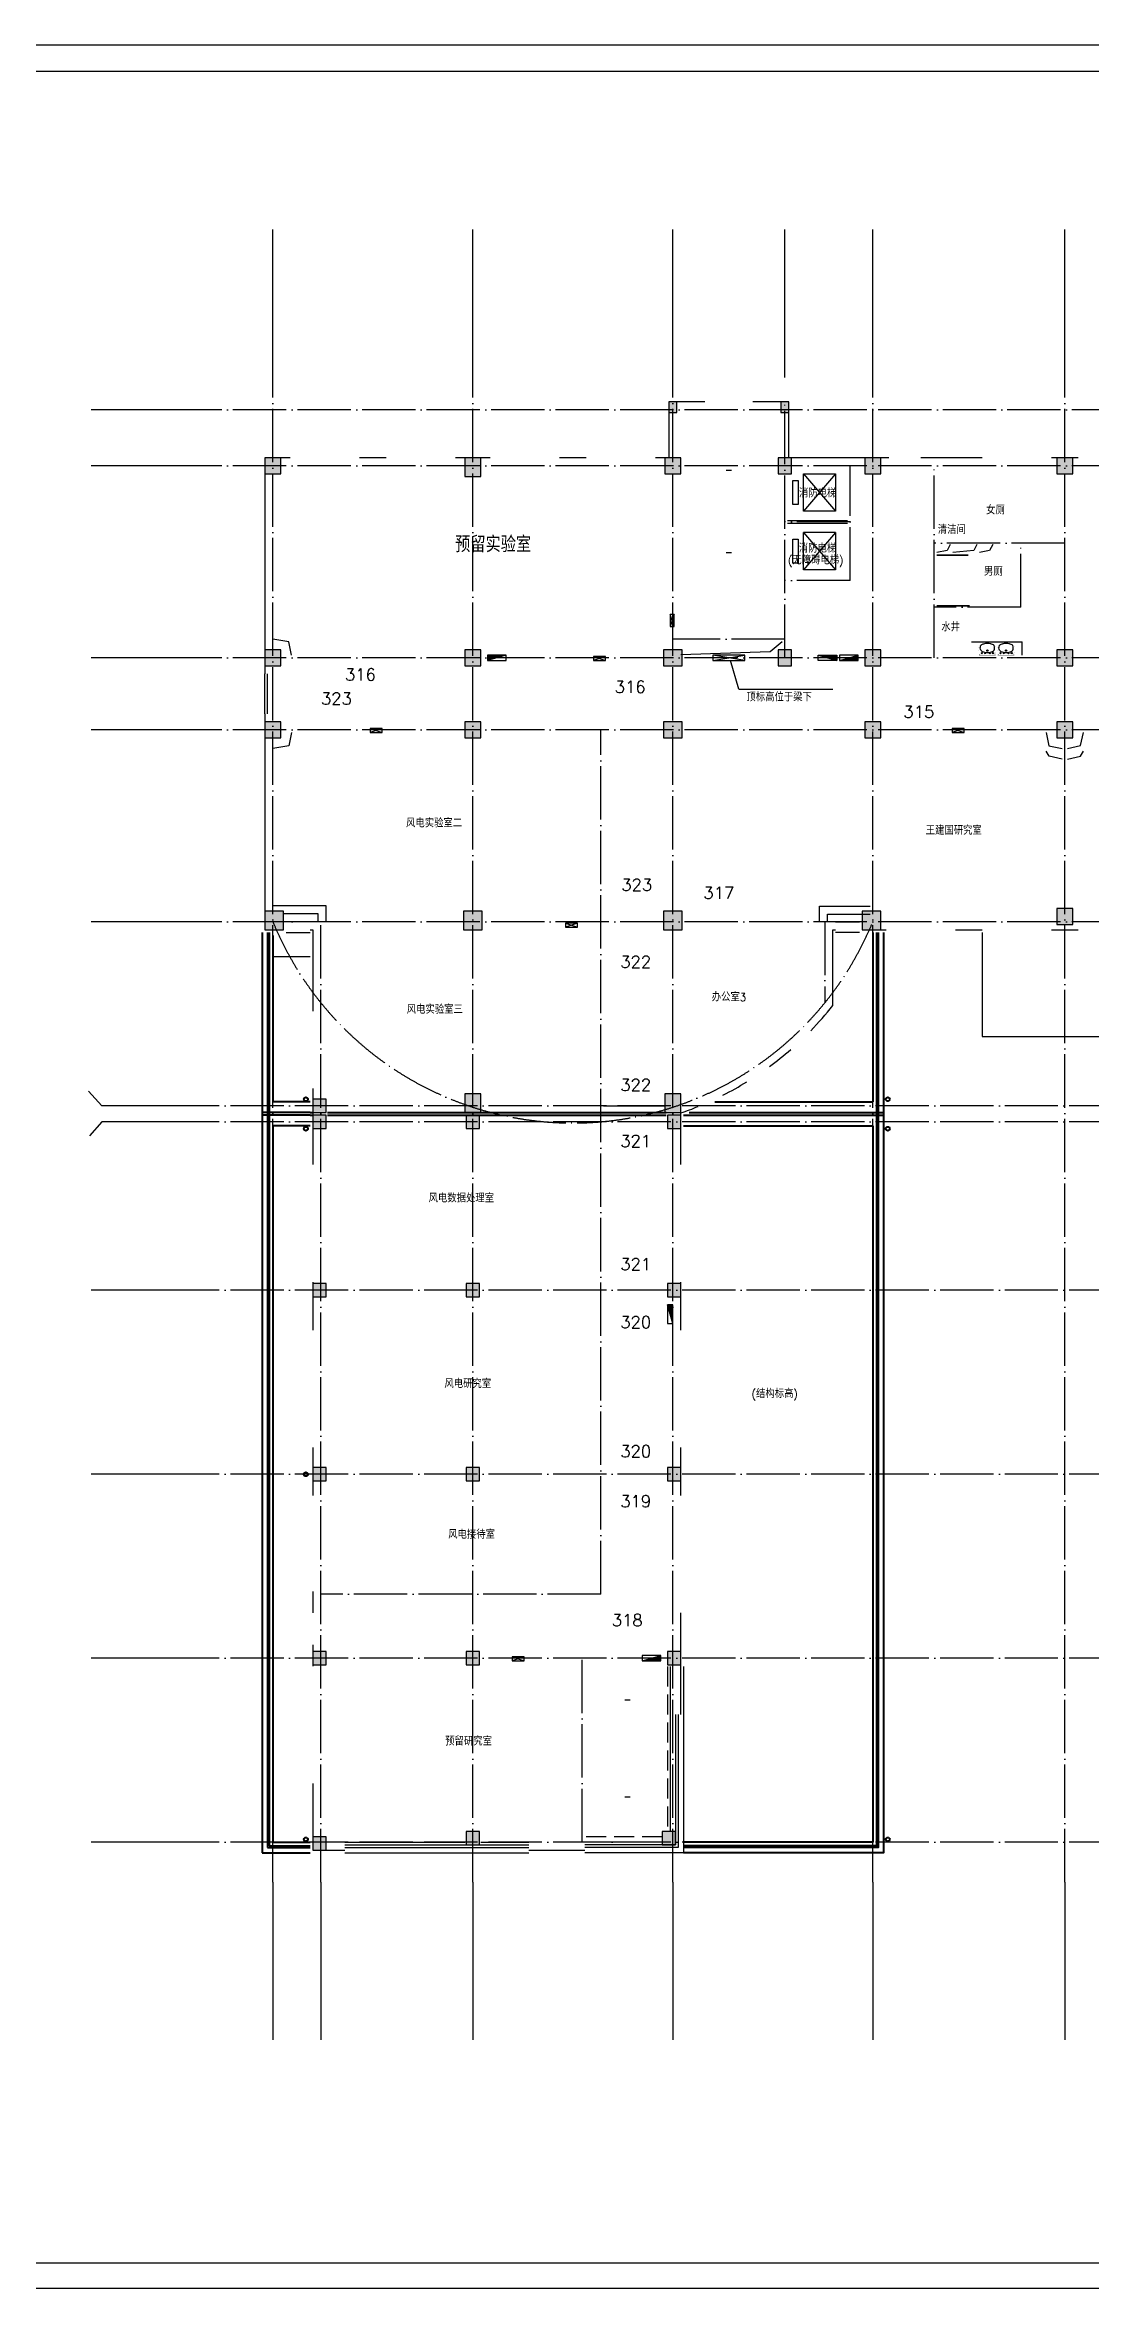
# Model space of a CAD drawing. Extents: x 356363 to 889308, y -1213508 to 149044.
# Drawn here: x 415190 to 454398, y -231832 to -147732 of the extents above; entities that cross this region are included whole.
import ezdxf

# ---------------------------------------------------------------- set-up
doc = ezdxf.new("R2010")
doc.units = 0
doc.header["$LTSCALE"] = 1000
doc.header["$MEASUREMENT"] = 0
doc.linetypes.add('DASH', pattern=[0.35, 0.25, -0.1])
doc.linetypes.add('DOTE', pattern=[2.42, 2, -0.2, 0.02, -0.2])
doc.layers.get('0').update_dxf_attribs({"linetype": 'CONTINUOUS'})
for name, color, linetype in [('AXIS', 3, 'CONTINUOUS'), ('COLUMN', 7, 'CONTINUOUS'), ('DOTE', 1, 'CONTINUOUS'), ('EQUIP_消防', 7, 'CONTINUOUS'), ('JIAJU', 3, 'CONTINUOUS'), ('STAIR', 2, 'CONTINUOUS'), ('WINDOW', 2, 'CONTINUOUS'), ('保温', 2, 'CONTINUOUS'), ('填充', 9, 'CONTINUOUS'), ('柱子', 7, 'CONTINUOUS'), ('洞口', 6, 'CONTINUOUS'), ('电洞', 32, 'CONTINUOUS')]:
    doc.layers.add(name, color=color, linetype=linetype)
doc.layers.add('WALL', color=4, linetype='CONTINUOUS', lineweight=40)
doc.styles.get("Standard").update_dxf_attribs({"font": 'romans.shx', "height": 450, "bigfont": 'z.shx'})

# ---------------------------------------------------------------- blocks, each defined once
blk = doc.blocks.new('tk0')
at = {"color": 243}
for p, q in [((0, 84100), (118900, 84100)), ((0, 0), (118900, 0)), ((34800, 0), (118900, 0)), ((44600, 0), (118900, 0))]:
    blk.add_line(p, q, dxfattribs=at)
at = {"color": 244}
for p, q in [((117900, 83100), (2500, 83100)), ((2500, 950), (117900, 950)), ((37300, 950), (117900, 950)), ((47100, 950), (117900, 950))]:
    blk.add_line(p, q, dxfattribs=at)
blk = doc.blocks.new('M_E11')
for p, q in [((-280, -10), (-280, 0)), ((280, 0), (280, -10)), ((-251, -189), (-251, -186)), ((-248, -183), (-250, -185))]:
    blk.add_line(p, q)
at = {"const_width": 1.5}
for points in [[(-280, 0), (280, 0)], [(-326, -200), (-280, -5)], [(326, -204), (280, -5)]]:
    blk.add_lwpolyline(points, dxfattribs=at)
for points in [[(-326, -200, 0.008223), (-326, -204, 0.149285)], [(-326, -266, 0.149285), (-304, -337, 0.107079), (-231, -408, 0.075625), (-131, -450, 0.062436), (-1, -467, 0.062436), (130, -452, 0.075625), (230, -410, 0.107079), (304, -339, 0.149285), (326, -268, 0.005205), (326, -266, 0.086596)]]:
    blk.add_lwpolyline(points, format="xyb", dxfattribs=at)
at = {"const_width": 1.5, "flags": 128}
for points in [[(-326, -204), (-326, -268)], [(326, -204), (326, -268)]]:
    blk.add_lwpolyline(points, dxfattribs=at)
at = {"flags": 128}
for points in [[(-253, -188, 0.172546), (-250, -358, 0.726395)], [(253, -188, -0.172546), (250, -358, -0.726395)]]:
    blk.add_lwpolyline(points, format="xyb", dxfattribs=at)
for points in [[(253, -188, 0.098208), (193, -141, 0.066287), (110, -111, 0.052428), (0, -100, 0.052428), (-110, -111, 0.066287), (-193, -141, 0.093876), (-251, -186, 0.171377)], [(-250, -358, 0.091341), (-193, -401, 0.066287), (-110, -431, 0.052428), (0, -442, 0.052428), (110, -431, 0.066287), (193, -401, 0.091756), (250, -358, 0.171377)]]:
    blk.add_lwpolyline(points, format="xyb")
for centre, radius in [((-210, -75), 24), ((-210, -75), 24), ((-210, -75), 24), ((-90, -65), 10), ((0, -170), 25), ((0, -170), 15), ((90, -65), 10), ((210, -75), 24)]:
    blk.add_circle(centre, radius)
blk.add_arc((-250, -186), 1, 131.32236, 180)
at = {"width": 0.8, "flags": 9}
for tag in ['XSIZE', 'YSIZE']:
    blk.add_attdef(tag, (0, 0), '', height=0.5, dxfattribs=at)
blk = doc.blocks.new('gdfgdjjjhhh')
at = {"layer": '洞口'}
for p, q in [((0, 0), (1200, 200)), ((1200, 0), (0, 200))]:
    blk.add_line(p, q, dxfattribs=at)
blk.add_lwpolyline([(0, 0), (1200, 0), (1200, 200), (0, 200)], close=True, dxfattribs=at)
blk = doc.blocks.new('$TwtSys$00000434')
for p, q in [((-0.5, 0.5), (-0.5, -0.5)), ((-0.5, -0.5), (0.5, 0.5)), ((0.5, 0.5), (-0.5, 0.5)), ((0.5, -0.5), (0.5, 0.5)), ((-0.5, -0.5), (0.5, -0.5))]:
    blk.add_line(p, q)
blk.add_solid([(0.5, -0.5), (0.5, 0.5), (-0.5, -0.5)])
blk = doc.blocks.new('dfsfsfhh')
at = {"layer": '电洞'}
for p, q in [((-225, 0), (225, 150)), ((225, 0), (-225, 150))]:
    blk.add_line(p, q, dxfattribs=at)
blk.add_lwpolyline([(-225, 0), (225, 0), (225, 150), (-225, 150)], close=True, dxfattribs=at)

msp = doc.modelspace()

# ---------------------------------------------------------------- hatches: boundary and pattern name
at = {"layer": '填充'}
h = msp.add_hatch(color=256, dxfattribs=at)
h.paths.add_polyline_path([(425745, -215413), (425745, -214913), (425245, -214913), (425245, -215413)])
h.paths.add_polyline_path([(431495, -215213), (431495, -214713), (430995, -214713), (430995, -215213)])
h.paths.add_polyline_path([(438845, -215213), (438845, -214713), (438345, -214713), (438345, -215213)])
h.paths.add_polyline_path([(425745, -208463), (425745, -207963), (425245, -207963), (425245, -208463)])
h.paths.add_polyline_path([(431495, -208463), (431495, -207963), (430995, -207963), (430995, -208463)])
h.paths.add_polyline_path([(439045, -208463), (439045, -207963), (438545, -207963), (438545, -208463)])
h.paths.add_polyline_path([(425745, -201563), (425745, -201063), (425245, -201063), (425245, -201563)])
h.paths.add_polyline_path([(431495, -201563), (431495, -201063), (430995, -201063), (430995, -201563)])
h.paths.add_polyline_path([(439045, -201563), (439045, -201063), (438545, -201063), (438545, -201563)])
h.paths.add_polyline_path([(425745, -194663), (425745, -194163), (425245, -194163), (425245, -194663)])
h.paths.add_polyline_path([(431495, -194663), (431495, -194163), (430995, -194163), (430995, -194663)])
h.paths.add_polyline_path([(439045, -194663), (439045, -194163), (438545, -194163), (438545, -194663)])
h.paths.add_polyline_path([(425745, -188363), (425745, -187863), (425245, -187863), (425245, -188363)])
h.paths.add_polyline_path([(431495, -188363), (431495, -187863), (430995, -187863), (430995, -188363)])
h.paths.add_polyline_path([(439045, -188363), (439045, -187863), (438545, -187863), (438545, -188363)])
h.paths.add_polyline_path([(424145, -180913), (424145, -180213), (423445, -180213), (423445, -180913)])
h.paths.add_polyline_path([(424045, -173713), (424045, -173113), (423445, -173113), (423445, -173713)])
h.paths.add_polyline_path([(424045, -171013), (424045, -170413), (423445, -170413), (423445, -171013)])
h.paths.add_polyline_path([(424045, -163813), (424045, -163213), (423445, -163213), (423445, -163813)])
h.paths.add_polyline_path([(425745, -187763), (425745, -187263), (425245, -187263), (425245, -187763)])
h.paths.add_polyline_path([(431545, -187763), (431545, -187063), (430945, -187063), (430945, -187763)])
h.paths.add_polyline_path([(431595, -180913), (431595, -180213), (430895, -180213), (430895, -180913)])
h.paths.add_polyline_path([(431545, -173713), (431545, -173113), (430945, -173113), (430945, -173713)])
h.paths.add_polyline_path([(431545, -171013), (431545, -170413), (430945, -170413), (430945, -171013)])
h.paths.add_polyline_path([(431545, -163913), (431545, -163213), (430945, -163213), (430945, -163913)])
h.paths.add_polyline_path([(439045, -187763), (439045, -187063), (438445, -187063), (438445, -187763)])
h.paths.add_polyline_path([(439095, -180913), (439095, -180213), (438395, -180213), (438395, -180913)])
h.paths.add_polyline_path([(439095, -173713), (439095, -173113), (438395, -173113), (438395, -173713)])
h.paths.add_polyline_path([(439095, -171013), (439095, -170413), (438395, -170413), (438395, -171013)])
h.paths.add_polyline_path([(439045, -163813), (439045, -163213), (438445, -163213), (438445, -163813)])
h.paths.add_polyline_path([(438895, -161513), (438895, -161113), (438595, -161113), (438595, -161513)])
h.paths.add_polyline_path([(443195, -171013), (443195, -170413), (442695, -170413), (442695, -171013)])
h.paths.add_polyline_path([(443195, -163813), (443195, -163213), (442695, -163213), (442695, -163813)])
h.paths.add_polyline_path([(443095, -161513), (443095, -161113), (442795, -161113), (442795, -161513)])
h.paths.add_polyline_path([(446545, -180913), (446545, -180213), (445845, -180213), (445845, -180913)])
h.paths.add_polyline_path([(446545, -173713), (446545, -173113), (445945, -173113), (445945, -173713)])
h.paths.add_polyline_path([(446545, -171013), (446545, -170413), (445945, -170413), (445945, -171013)])
h.paths.add_polyline_path([(446545, -163813), (446545, -163213), (445945, -163213), (445945, -163813)])
h.paths.add_polyline_path([(453745, -180713), (453745, -180113), (453145, -180113), (453145, -180713)])
h.paths.add_polyline_path([(453745, -173713), (453745, -173113), (453145, -173113), (453145, -173713)])
h.paths.add_polyline_path([(453745, -171013), (453745, -170413), (453145, -170413), (453145, -171013)])
h.paths.add_polyline_path([(453745, -163813), (453745, -163213), (453145, -163213), (453145, -163813)])
h.paths.add_polyline_path([(460945, -180713), (460945, -180113), (460345, -180113), (460345, -180713)])
h.paths.add_polyline_path([(460945, -173713), (460945, -173113), (460345, -173113), (460345, -173713)])
h.paths.add_polyline_path([(460945, -171013), (460945, -170413), (460345, -170413), (460345, -171013)])
h.paths.add_polyline_path([(460945, -163813), (460945, -163213), (460345, -163213), (460345, -163813)])
h.paths.add_polyline_path([(468145, -180913), (468145, -180313), (467545, -180313), (467545, -180913)])
h.paths.add_polyline_path([(468145, -173713), (468145, -173113), (467545, -173113), (467545, -173713)])
h.paths.add_polyline_path([(468145, -171013), (468145, -170413), (467545, -170413), (467545, -171013)])
h.paths.add_polyline_path([(468145, -163813), (468145, -163213), (467545, -163213), (467545, -163813)])
h.paths.add_polyline_path([(475345, -180913), (475345, -180313), (474745, -180313), (474745, -180913)])
h.paths.add_polyline_path([(475345, -173713), (475345, -173113), (474745, -173113), (474745, -173713)])
h.paths.add_polyline_path([(475345, -171013), (475345, -170413), (474745, -170413), (474745, -171013)])
h.paths.add_polyline_path([(475345, -163813), (475345, -163213), (474745, -163213), (474745, -163813)])
h.paths.add_polyline_path([(478295, -171013), (478295, -170413), (477795, -170413), (477795, -171013)])
h.paths.add_polyline_path([(478295, -163813), (478295, -163213), (477795, -163213), (477795, -163813)])
h.paths.add_polyline_path([(478195, -161513), (478195, -161113), (477895, -161113), (477895, -161513)])
h.paths.add_polyline_path([(482545, -180913), (482545, -180313), (481945, -180313), (481945, -180913)])
h.paths.add_polyline_path([(482545, -173713), (482545, -173113), (481945, -173113), (481945, -173713)])
h.paths.add_polyline_path([(482545, -171013), (482545, -170413), (481945, -170413), (481945, -171013)])
h.paths.add_polyline_path([(482545, -163813), (482545, -163213), (481945, -163213), (481945, -163813)])
h.paths.add_polyline_path([(482395, -161513), (482395, -161113), (482095, -161113), (482095, -161513)])
h.paths.add_polyline_path([(489745, -180913), (489745, -180313), (489145, -180313), (489145, -180913)])
h.paths.add_polyline_path([(489745, -173713), (489745, -173113), (489145, -173113), (489145, -173713)])
h.paths.add_polyline_path([(489745, -171013), (489745, -170413), (489145, -170413), (489145, -171013)])
h.paths.add_polyline_path([(489745, -163813), (489745, -163213), (489145, -163213), (489145, -163813)])
h.paths.add_polyline_path([(496945, -180913), (496945, -180313), (496345, -180313), (496345, -180913)])
h.paths.add_polyline_path([(496945, -173713), (496945, -173113), (496345, -173113), (496345, -173713)])
h.paths.add_polyline_path([(496945, -171013), (496945, -170413), (496345, -170413), (496345, -171013)])
h.paths.add_polyline_path([(496945, -163813), (496945, -163213), (496345, -163213), (496345, -163813)])

# ---------------------------------------------------------------- linework, layer by layer
for p, q in [((424337, -170112), (423745, -170013)), ((424445, -170613), (424337, -170112)), ((441221, -171891), (440914, -170813)), ((441221, -171891), (444745, -171891)), ((424337, -174014), (423745, -174113)), ((424445, -173513), (424337, -174014)), ((452745, -173513), (452844, -174007)), ((452844, -174007), (453345, -174113)), ((453545, -174113), (454034, -173998)), ((454034, -173998), (454145, -173513)), ((452856, -174398), (452745, -174213)), ((453345, -174513), (452856, -174398)), ((453545, -174513), (454034, -174398)), ((454034, -174398), (454145, -174213))]:
    msp.add_line(p, q)
at = {"layer": 'AXIS'}
for p, q in [((423745, -160207), (423745, -154656)), ((431245, -160207), (431245, -154656)), ((438745, -160207), (438745, -154656)), ((442945, -160207), (442945, -154656)), ((446245, -160207), (446245, -154656)), ((453445, -160207), (453445, -154656)), ((421392, -161413), (416931, -161413)), ((421392, -163513), (416931, -163513)), ((421392, -170713), (416931, -170713)), ((421392, -173413), (416931, -173413)), ((421392, -180613), (416931, -180613)), ((417326, -187513), (416827, -186956)), ((421392, -187513), (417326, -187513)), ((417326, -188113), (416863, -188629)), ((421392, -188113), (417326, -188113)), ((421392, -194413), (416931, -194413)), ((421392, -201313), (416931, -201313)), ((421392, -208213), (416931, -208213)), ((421392, -215113), (416931, -215113)), ((423745, -216617), (423745, -222520)), ((425545, -216617), (425545, -222520)), ((431245, -216617), (431245, -222520)), ((438745, -216617), (438745, -222520)), ((446245, -216617), (446245, -222520)), ((453445, -216617), (453445, -222520))]:
    msp.add_line(p, q, dxfattribs=at)
at = {"layer": 'DOTE', "linetype": 'DOTE'}
for p, q in [((423745, -216617), (423745, -160207)), ((431245, -216617), (431245, -160033)), ((438745, -216617), (438745, -160164)), ((446245, -216617), (446245, -160207)), ((453445, -216617), (453445, -160207)), ((499267, -161413), (421392, -161413)), ((442945, -170713), (442945, -161233)), ((499267, -163513), (421392, -163513)), ((445395, -167813), (445395, -163513)), ((448545, -170713), (448545, -163513)), ((445395, -165613), (442945, -165613)), ((453445, -166413), (448545, -166413)), ((451795, -168813), (451795, -166413)), ((445395, -167813), (442945, -167813)), ((451795, -168813), (448545, -168813)), ((499267, -170713), (421392, -170713)), ((442945, -170013), (438745, -170013)), ((499267, -173413), (421392, -173413)), ((436045, -205813), (436045, -173413)), ((499267, -180613), (421392, -180613)), ((425545, -216617), (425545, -180603)), ((444445, -180613), (444445, -183646)), ((499172, -187513), (421392, -187513)), ((499172, -188113), (421392, -188113)), ((499172, -194413), (421392, -194413)), ((499172, -201313), (421392, -201313)), ((436045, -205813), (425545, -205813)), ((499172, -208213), (421392, -208213)), ((435345, -215113), (435345, -208213)), ((499172, -215113), (421392, -215113))]:
    msp.add_line(p, q, dxfattribs=at)
at = {"layer": 'DOTE'}
msp.add_line((425245, -187763), (425245, -187863), dxfattribs=at)
at = {"layer": 'DOTE', "linetype": 'DOTE'}
msp.add_arc((434995, -175987), 12164, 202.35231, 337.64769, dxfattribs=at)
at = {"layer": 'JIAJU'}
for p, q in [((449820, -166863), (448645, -166863)), ((448645, -166863), (449820, -166863)), ((448645, -166863), (449820, -166863)), ((449820, -166863), (448645, -166863)), ((448645, -168763), (449870, -168763)), ((449870, -168763), (448645, -168763)), ((449945, -170113), (451845, -170113)), ((451845, -170613), (451845, -170113))]:
    msp.add_line(p, q, dxfattribs=at)
at = {"layer": 'STAIR'}
for p, q in [((440745, -163683), (440945, -163683)), ((443645, -163813), (444845, -163813)), ((443645, -165213), (443645, -163813)), ((443645, -163813), (444845, -165213)), ((444845, -163813), (443645, -165213)), ((444845, -163813), (444845, -165213)), ((443245, -164063), (443445, -164063)), ((443245, -164963), (443245, -164063)), ((443445, -164063), (443445, -164963)), ((443045, -165563), (445295, -165563)), ((443045, -165663), (445295, -165663)), ((443445, -164963), (443245, -164963)), ((444845, -165213), (443645, -165213)), ((443245, -166263), (443445, -166263)), ((443245, -167163), (443245, -166263)), ((443445, -166263), (443445, -167163)), ((443645, -167413), (443645, -166013)), ((443645, -166013), (444845, -167413)), ((444845, -166013), (443645, -167413)), ((444845, -166013), (443645, -166013)), ((444845, -166013), (444845, -167413)), ((449145, -166463), (449029, -166687)), ((450145, -166463), (450029, -166687)), ((450745, -166463), (450629, -166687)), ((440745, -166763), (440945, -166763)), ((443445, -167163), (443245, -167163)), ((449029, -166687), (448645, -166763)), ((450029, -166687), (449245, -166763)), ((450629, -166687), (450245, -166763)), ((444845, -167413), (443645, -167413)), ((442401, -170483), (439045, -170604)), ((442845, -170113), (442401, -170483)), ((450345, -181013), (450345, -184913)), ((450345, -184913), (463745, -184913)), ((436945, -209773), (437145, -209773)), ((436945, -213413), (437145, -213413))]:
    msp.add_line(p, q, dxfattribs=at)
at = {"layer": 'WALL', "color": 2}
for p, q in [((423345, -181013), (423345, -215113)), ((423545, -181013), (423545, -215313)), ((423605, -181013), (423605, -215253)), ((423745, -181121), (423745, -187363)), ((425145, -187363), (423745, -187363)), ((440320, -187363), (446245, -187363)), ((425145, -187763), (423345, -187763)), ((425145, -187863), (423345, -187863)), ((425145, -188263), (423745, -188263)), ((423745, -188263), (423745, -215113)), ((425795, -187763), (438495, -187763)), ((425795, -187863), (438495, -187863)), ((439145, -187863), (446645, -187863)), ((439145, -188263), (446245, -188263)), ((439362, -187763), (446645, -187763)), ((423345, -215113), (423345, -215513)), ((423605, -215253), (425145, -215253)), ((423745, -215113), (425145, -215113)), ((423345, -215513), (425145, -215513)), ((423545, -215313), (425145, -215313))]:
    msp.add_line(p, q, dxfattribs=at)
at = {"layer": 'WALL'}
for p, q in [((425145, -187763), (425245, -187763)), ((425145, -187863), (425245, -187863))]:
    msp.add_line(p, q, dxfattribs=at)
at = {"layer": 'WALL', "color": 2}
for points in [[(446645, -181013), (446645, -215513), (439145, -215513)], [(446445, -181013), (446445, -215313), (439145, -215313)], [(446385, -181013), (446385, -215253), (439145, -215253)], [(446245, -181013), (446245, -187363)], [(446245, -188263), (446245, -215113), (439145, -215113)]]:
    msp.add_lwpolyline(points, dxfattribs=at)
for centre in [(424981, -187260), (446809, -187260), (424981, -188366), (446809, -188366), (424981, -201321), (424981, -215010), (446809, -215010)]:
    msp.add_circle(centre, 75, dxfattribs=at)
at = {"layer": 'WINDOW'}
for p, q in [((423445, -172813), (423445, -171313)), ((423545, -172813), (423545, -171313)), ((423745, -172813), (423745, -171313)), ((425745, -180013), (423745, -180013)), ((425445, -180313), (424145, -180313)), ((425145, -180613), (424245, -180613)), ((425445, -180613), (425445, -180313)), ((425745, -180613), (425745, -180013)), ((444245, -180026), (446145, -180026)), ((444245, -180613), (444245, -180026)), ((444545, -180326), (446145, -180326)), ((444545, -180613), (444545, -180326)), ((444845, -180613), (445745, -180613)), ((424245, -181013), (425145, -181013)), ((445745, -181013), (444845, -181013)), ((423745, -181913), (425145, -181913)), ((438645, -208523), (438645, -214713)), ((439145, -208523), (439145, -215513)), ((438845, -210323), (438845, -215213)), ((438945, -210323), (438945, -215313)), ((426445, -215113), (430945, -215113)), ((426445, -215213), (433345, -215213)), ((431545, -215113), (433345, -215113)), ((438345, -215113), (435445, -215113)), ((438845, -215213), (435445, -215213)), ((426445, -215313), (433345, -215313)), ((426445, -215513), (433345, -215513)), ((438945, -215313), (435445, -215313)), ((439145, -215513), (435445, -215513))]:
    msp.add_line(p, q, dxfattribs=at)
at = {"layer": 'WINDOW', "linetype": 'DASH', "ltscale": 3}
for p, q in [((438545, -208523), (438545, -214713)), ((438345, -214913), (435445, -214913))]:
    msp.add_line(p, q, dxfattribs=at)
at = {"layer": 'WINDOW'}
msp.add_lwpolyline([(436145, -187513), (438445, -187513)], dxfattribs=at)
at = {"layer": '保温'}
for points in [[(439945, -161113), (438595, -161113), (438595, -163213), (438095, -163213)], [(446845, -163213), (443095, -163213), (443095, -161113), (441745, -161113)], [(424395, -163213), (423445, -163213), (423445, -171313)], [(427995, -163213), (426995, -163213)], [(431895, -163213), (430595, -163213)], [(435495, -163213), (434495, -163213)], [(450345, -163213), (448045, -163213)], [(453945, -163213), (452945, -163213)], [(423445, -172813), (423445, -180913), (424045, -180913)], [(425145, -180913), (425245, -180913), (425245, -183963)], [(445945, -180913), (446745, -180913)], [(449345, -180913), (450345, -180913)], [(452945, -180913), (453945, -180913)], [(425245, -186863), (425245, -189713)], [(425245, -194113), (425245, -195913)], [(439045, -195913), (439045, -194113)], [(425245, -200313), (425245, -202113)], [(439045, -202113), (439045, -200313)], [(425245, -205713), (425245, -206513)], [(439045, -210323), (439045, -206513)], [(425245, -207713), (425245, -208513)], [(425245, -212913), (425245, -215413), (426445, -215413)], [(433345, -215413), (435445, -215413)]]:
    msp.add_lwpolyline(points, dxfattribs=at)
for points in [[(443915, -184692, 0.025173), (444745, -183752), (444745, -180913), (444845, -180913)], [(442370, -186035, 0.020555), (443170, -185395)], [(440626, -187106, 0.020555), (441520, -186607)], [(439045, -189713), (439045, -187775, 0.013904), (439694, -187531)]]:
    msp.add_lwpolyline(points, format="xyb", dxfattribs=at)
at = {"layer": '柱子'}
for points in [[(438895, -161513), (438895, -161113), (438595, -161113), (438595, -161513)], [(443095, -161513), (443095, -161113), (442795, -161113), (442795, -161513)], [(424045, -163813), (424045, -163213), (423445, -163213), (423445, -163813)], [(431545, -163913), (431545, -163213), (430945, -163213), (430945, -163913)], [(439045, -163813), (439045, -163213), (438445, -163213), (438445, -163813)], [(443195, -163813), (443195, -163213), (442695, -163213), (442695, -163813)], [(446545, -163813), (446545, -163213), (445945, -163213), (445945, -163813)], [(453745, -163813), (453745, -163213), (453145, -163213), (453145, -163813)], [(424045, -171013), (424045, -170413), (423445, -170413), (423445, -171013)], [(431545, -171013), (431545, -170413), (430945, -170413), (430945, -171013)], [(439095, -171013), (439095, -170413), (438395, -170413), (438395, -171013)], [(443195, -171013), (443195, -170413), (442695, -170413), (442695, -171013)], [(446545, -171013), (446545, -170413), (445945, -170413), (445945, -171013)], [(453745, -171013), (453745, -170413), (453145, -170413), (453145, -171013)], [(424045, -173713), (424045, -173113), (423445, -173113), (423445, -173713)], [(431545, -173713), (431545, -173113), (430945, -173113), (430945, -173713)], [(439095, -173713), (439095, -173113), (438395, -173113), (438395, -173713)], [(446545, -173713), (446545, -173113), (445945, -173113), (445945, -173713)], [(453745, -173713), (453745, -173113), (453145, -173113), (453145, -173713)], [(424145, -180913), (424145, -180213), (423445, -180213), (423445, -180913)], [(431595, -180913), (431595, -180213), (430895, -180213), (430895, -180913)], [(439095, -180913), (439095, -180213), (438395, -180213), (438395, -180913)], [(446545, -180913), (446545, -180213), (445845, -180213), (445845, -180913)], [(453745, -180713), (453745, -180113), (453145, -180113), (453145, -180713)], [(425745, -187763), (425745, -187263), (425245, -187263), (425245, -187763)], [(431545, -187763), (431545, -187063), (430945, -187063), (430945, -187763)], [(439045, -187763), (439045, -187063), (438445, -187063), (438445, -187763)], [(425745, -188363), (425745, -187863), (425245, -187863), (425245, -188363)], [(431495, -188363), (431495, -187863), (430995, -187863), (430995, -188363)], [(439045, -188363), (439045, -187863), (438545, -187863), (438545, -188363)], [(425745, -194663), (425745, -194163), (425245, -194163), (425245, -194663)], [(431495, -194663), (431495, -194163), (430995, -194163), (430995, -194663)], [(439045, -194663), (439045, -194163), (438545, -194163), (438545, -194663)], [(425745, -201563), (425745, -201063), (425245, -201063), (425245, -201563)], [(431495, -201563), (431495, -201063), (430995, -201063), (430995, -201563)], [(439045, -201563), (439045, -201063), (438545, -201063), (438545, -201563)], [(425745, -208463), (425745, -207963), (425245, -207963), (425245, -208463)], [(431495, -208463), (431495, -207963), (430995, -207963), (430995, -208463)], [(439045, -208463), (439045, -207963), (438545, -207963), (438545, -208463)], [(425745, -215413), (425745, -214913), (425245, -214913), (425245, -215413)], [(431495, -215213), (431495, -214713), (430995, -214713), (430995, -215213)], [(438845, -215213), (438845, -214713), (438345, -214713), (438345, -215213)]]:
    msp.add_lwpolyline(points, close=True, dxfattribs=at)

# ---------------------------------------------------------------- block references
at = {"layer": 'COLUMN'}
msp.add_blockref('tk0', (398541, -231832), dxfattribs=at)
at = {"layer": 'EQUIP_消防', "yscale": 200, "zscale": 700}
for p, xscale, rotation in [((432145, -170713), 700, 180.0000000000953), ((444545, -170713), -700, 180.0000000000238), ((438645, -195313), 700, 90.00000000000954)]:
    msp.add_blockref('$TwtSys$00000434', p, dxfattribs=dict(at, xscale=xscale, rotation=rotation))
at = {"layer": 'EQUIP_消防', "xscale": 700, "yscale": 200, "zscale": 700}
for p in [(445345, -170713), (437945, -208213)]:
    msp.add_blockref('$TwtSys$00000434', p, dxfattribs=at)
at = {"layer": 'JIAJU', "rotation": 180}
for p in [(450545, -170613), (451245, -170613)]:
    msp.add_blockref('M_E11', p, dxfattribs=at)
at = {"layer": '洞口'}
msp.add_blockref('gdfgdjjjhhh', (440245, -170813), dxfattribs=at)
at = {"layer": '电洞'}
for p, rotation in [((438795, -169313), 89.99999999999999), ((435995, -170663), 180), ((427614, -173363), 180), ((449445, -173363), 180), ((434945, -180663), 180), ((432945, -208163), 180)]:
    msp.add_blockref('dfsfsfhh', p, dxfattribs=dict(at, rotation=rotation))

# ---------------------------------------------------------------- texts
at = {"width": 0.9}
for s, p in [('消防电梯', (443475, -164697)), ('女厕', (450494, -165332)), ('消防电梯', (443469, -166765)), ('清洁间', (448684, -166065)), ('(无障碍电梯)', (443065, -167208)), ('男厕', (450417, -167628)), ('水井', (448814, -169715)), ('顶标高位于梁下', (441505, -172342)), ('风电实验室二', (428737, -177066)), ('王建国研究室', (448228, -177342)), ('办公室3', (440206, -183588)), ('风电实验室三', (428764, -184051)), ('风电数据处理室', (429584, -191127)), ('风电研究室', (430176, -198084)), ('(结构标高)', (441703, -198458)), ('风电接待室', (430318, -203735)), ('预留研究室', (430207, -211486))]:
    msp.add_text(s, height=300, dxfattribs=at).set_placement(p)
at = {"layer": 'STAIR', "attachment_point": 1}
for s, insert, char_height, width in [('{\\C3;预留实验室}', (430581, -166154), 600, 3808.46), ('{\\C1;316}', (426448, -171116), 450, 837.79), ('{\\C1;323}', (425547, -172017), 450, 837.79), ('{\\C1;316}', (436567, -171578), 450, 837.79), ('{\\C1;315}', (447394, -172508), 450, 837.79), ('{\\C1;323}', (436813, -178996), 450, 837.79), ('{\\C1;317}', (439892, -179296), 450, 837.79), ('{\\C1;322}', (436775, -181885), 450, 837.79), ('{\\C1;322}', (436775, -186501), 450, 837.79), ('{\\C1;321}', (436775, -188602), 450, 837.79), ('{\\C1;321}', (436775, -193217), 450, 837.79), ('{\\C1;320}', (436775, -195394), 450, 837.79), ('{\\C1;320}', (436775, -200234), 450, 837.79), ('{\\C1;319}', (436775, -202110), 450, 837.79), ('{\\C1;318}', (436457, -206567), 450, 837.79)]:
    msp.add_mtext(s, dxfattribs=dict(at, insert=insert, char_height=char_height, width=width))

doc.saveas('drawing.dxf')
